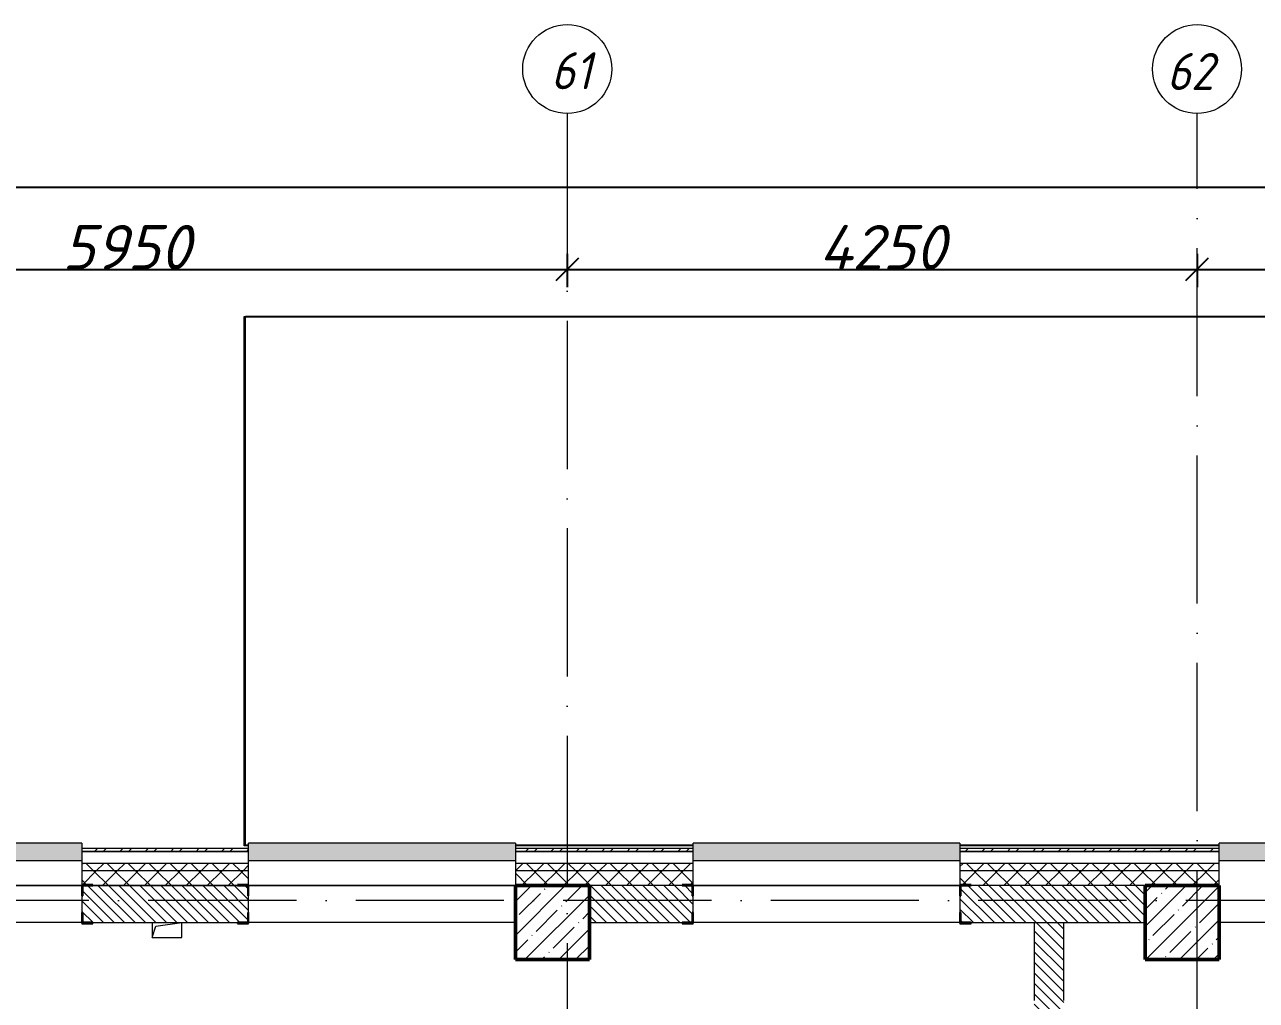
# Model space of a CAD drawing. Header units: millimetres. Extents: x -537608 to 253996, y -217170 to 186033.
# Drawn here: x -99209 to -90898, y 39530 to 46116 of the extents above; entities that cross this region are included whole.
import ezdxf

# ---------------------------------------------------------------- set-up
doc = ezdxf.new("R2010")
doc.units = ezdxf.units.MM
doc.linetypes.add('50_200_ШТРИХ_1Т_ш5_п1_п1_', pattern=[1400, 1000, -200, 0, -200])
for name, color, linetype, lineweight in [('A-____-____-DIMS', 7, 'Continuous', 9), ('A-GENM-____-MCUT', 7, 'Continuous', 25), ('A-GENM-____-OTLN', 7, 'Continuous', 9), ('A-GENM-____-OTLN-1', 7, 'Continuous', 25), ('A-GLAZ-____-OTLN', 7, 'Continuous', 9), ('A-ROOF-____-OTLN', 7, 'Continuous', 9), ('A-WALL-____-MCUT', 7, 'Continuous', 13), ('A-WALL-____-MCUT-1', 7, 'Continuous', 9), ('A-WALL-____-OTLN', 7, 'Continuous', 9), ('A-WALL-____-PATT-1', 7, 'Continuous', 9), ('A-WALL-FNSH-MCUT-1', 7, 'Continuous', 9), ('I-WALL-____-OTLN', 7, 'Continuous', 9), ('S-COLS-____-MCUT', 7, 'Continuous', 50), ('S-COLS-____-OTLN', 7, 'Continuous', 9), ('S-GRID-____-IDEN', 7, 'Continuous', 9), ('S-GRID-____-OTLN-1', 7, '50_200_ШТРИХ_1Т_ш5_п1_п1_', 9)]:
    doc.layers.add(name, color=color, linetype=linetype, lineweight=lineweight)
doc.layers.add('A-GLAZ-____-OTLN-1', color=7, linetype='Continuous', lineweight=9, true_color=0xc0c0c0)
doc.styles.add('ISOCPEUR_I', font='isocpeui.ttf', dxfattribs={"height": 300})
doc.styles.add('ISOCPEUR_I_9', font='isocpeui.ttf', dxfattribs={"width": 0.9, "height": 250})
doc.dimstyles.new('ISO-2_5_0_9К_БОЛЬШОЙ_ОСИ', dxfattribs={"dimscale": 304.8, "dimtxt": 248.995294, "dimasz": 0.492126, "dimexe": 0.393701, "dimexo": 0, "dimgap": 0, "dimtad": 1, "dimdec": 0, "dimzin": 0, "dimdsep": 46, "dimtxsty": 'ISOCPEUR_I', "dimblk1": 'OBLIQUE', "dimblk2": 'OBLIQUE', "dimsah": 1, "dimcen": 0.09, "dimdle": 0.393701, "dimazin": 0, "dimtfac": 1, "dimtdec": 4, "dimtix": 1, "dimtmove": 0, "dimatfit": 3, "dimfxl": 1, "dimtvp": 1, "dimtolj": 1, "dimtzin": 0, "dimarcsym": 2})
doc.dimstyles.new('ISO-2_5_0_9К_БОЛЬШОЙ_ОСИ_2', dxfattribs={"dimscale": 304.8, "dimtxt": 248.995294, "dimasz": 0.492126, "dimexe": 0.393701, "dimexo": 0, "dimgap": 0, "dimtad": 1, "dimdec": 0, "dimzin": 0, "dimdsep": 46, "dimtxsty": 'ISOCPEUR_I_9', "dimblk1": 'OBLIQUE', "dimblk2": 'OBLIQUE', "dimsah": 1, "dimcen": 0.09, "dimdle": 0.393701, "dimazin": 0, "dimtfac": 1, "dimtdec": 4, "dimtix": 1, "dimtmove": 2, "dimatfit": 3, "dimfxl": 1, "dimtvp": 1, "dimtolj": 1, "dimtzin": 0, "dimarcsym": 2})
pattern_1 = [(135, (-184647.673, -45376.493), (-35.35534, -35.35534), [])]
pattern_2 = [(45, (-184647.67, -45376.49), (-85.53659, 85.53659), []), (45, (-184590.65, -45376.49), (-85.53659, 85.53659), [])]
pattern_3 = [(45, (-184647.67, -45376.49), (-70.71068, 70.71068), []), (135, (-184647.67, -45376.49), (-70.71068, -70.71068), [])]

# ---------------------------------------------------------------- blocks, each defined once
blk = doc.blocks.new('BSC_Колонна _Прямоугольная - 500х500-V39-АР1_План отверстий 2 этажа в осях 1-64_Ю-ЯЯ')
at = {"layer": 'S-COLS-____-OTLN'}
h = blk.add_hatch(dxfattribs=at)
h.set_pattern_fill('FP_49', color=256, style=0, pattern_type=2)
h.set_pattern_definition([(45, (-89000, -85431.04), (-114.04925, 114.04925), []), (45, (-88885.95, -85431.04), (-114.04925, 114.04925), [201.613, -40.323, 3.353, -36.97])])
h.paths.add_polyline_path([(-250, -250), (250, -250), (250, 250), (-250, 250)], flags=0)
at = {"layer": 'S-COLS-____-MCUT'}
for p, q in [((250, 250), (-250, 250)), ((-250, 250), (-250, -250)), ((250, -250), (250, 250)), ((-250, -250), (250, -250))]:
    blk.add_line(p, q, dxfattribs=at)
blk = doc.blocks.new('BSC_Колонна _Прямоугольная - 500х500-V103-АР1_План отверстий 2 этажа в осях 1-64_Ю-ЯЯ')
at = {"layer": 'S-COLS-____-OTLN'}
h = blk.add_hatch(dxfattribs=at)
h.set_pattern_fill('FP_116', color=256, style=0, pattern_type=2)
h.set_pattern_definition([(135, (85431.04, -93250), (-114.04925, -114.04925), []), (135, (85431.04, -93135.95), (-114.04925, -114.04925), [201.613, -40.323, 3.353, -36.97])])
h.paths.add_polyline_path([(250, 250), (-250, 250), (-250, -250), (250, -250)], flags=0)
at = {"layer": 'S-COLS-____-MCUT'}
for p, q in [((250, 250), (-250, 250)), ((-250, 250), (-250, -250)), ((250, -250), (250, 250)), ((-250, -250), (250, -250))]:
    blk.add_line(p, q, dxfattribs=at)
blk = doc.blocks.new('Фахверк_СКБ_Уголок - 250_2700-27497298-АР1_План отверстий 2 этажа в осях 1-64_Ю-ЯЯ')
at = {"layer": 'A-GENM-____-MCUT'}
for p, q in [((200, 181), (125, 181)), ((125, 181), (125, 106)), ((131, 106), (131, 175)), ((131, 175), (200, 175)), ((200, 175), (200, 181)), ((125, 106), (131, 106)), ((131, -6), (125, -6)), ((125, -6), (125, -81)), ((125, -81), (200, -81)), ((131, -75), (131, -6)), ((200, -75), (131, -75)), ((200, -81), (200, -75))]:
    blk.add_line(p, q, dxfattribs=at)
blk = doc.blocks.new('AR_Отверстие прямоугольное _в плите_ - AR_Отверстие прямоугольное _в плите_-V171-АР1_План отверстий 2 этажа в осях 1-64_Ю-ЯЯ')
at = {"layer": 'A-GENM-____-OTLN'}
for p, q in [((-100, 50), (-100, -50)), ((-100, -50), (-75, 25)), ((-75, 25), (100, 50)), ((100, -50), (100, 50)), ((-100, -50), (100, -50))]:
    blk.add_line(p, q, dxfattribs=at)
blk = doc.blocks.new('Отлив_СКБ - Отлив витража_120_НВФ-31885689-АР1_План отверстий 2 этажа в осях 1-64_Ю-ЯЯ')
at = {"layer": 'A-GLAZ-____-OTLN-1'}
for points in [[(1800, 2), (1800, 120), (0, 120), (0, 2), (737.3, 2)], [(1800, 0), (1800, 2), (0, 2), (0, 0), (737.3, 0)]]:
    blk.add_hatch(color=256, dxfattribs=at).paths.add_polyline_path(points, flags=0)
at = {"layer": 'A-GLAZ-____-OTLN'}
for p, q in [((0, 83), (0, 120)), ((1800, 120), (0, 120)), ((1800, 120), (1800, 83)), ((0, 2), (1800, 2)), ((1800, 0), (0, 0))]:
    blk.add_line(p, q, dxfattribs=at)
blk = doc.blocks.new('Отлив_СКБ - Отлив витража_120_НВФ-31885289-АР1_План отверстий 2 этажа в осях 1-64_Ю-ЯЯ')
at = {"layer": 'A-GLAZ-____-OTLN-1'}
for points in [[(1000, 2), (1000, 120), (0, 120), (0, 2), (162.4, 2)], [(1000, 0), (1000, 2), (0, 2), (0, 0), (162.4, 0)]]:
    blk.add_hatch(color=256, dxfattribs=at).paths.add_polyline_path(points, flags=0)
at = {"layer": 'A-GLAZ-____-OTLN'}
for p, q in [((0, 83), (0, 120)), ((1000, 120), (0, 120)), ((1000, 120), (1000, 83)), ((0, 2), (1000, 2)), ((1000, 0), (0, 0))]:
    blk.add_line(p, q, dxfattribs=at)
blk = doc.blocks.new('Ось сетки - Круг_Ø6_00__ISO-2_5_0_9K_-25732049-АР1_План отверстий 2 этажа в осях 1-64_Ю-ЯЯ')
at = {"layer": 'S-GRID-____-IDEN'}
blk.add_circle((0, 0), 3, dxfattribs=at)
blk = doc.blocks.new('_Oblique')
at = {"color": 0, "linetype": 'ByBlock', "lineweight": -2}
blk.add_line((-0.5, -0.5), (0.5, 0.5), dxfattribs=at)
blk = doc.blocks.new('*D2194')
at = {"layer": 'A-____-____-DIMS', "color": 0, "lineweight": -2, "transparency": 16777216}
for p, q in [((-101497.7, 44570), (-101497.7, 44344)), ((-95547.7, 44570), (-95547.7, 44344)), ((-101617.7, 44464), (-95427.7, 44464))]:
    blk.add_line(p, q, dxfattribs=at)
at = {"layer": 'Defpoints', "color": 0, "transparency": 16777216}
for p in [(-101497.7, 44570), (-95547.7, 44570), (-95547.7, 44464)]:
    blk.add_point(p, dxfattribs=at)
at = {"layer": 'A-____-____-DIMS', "color": 0, "lineweight": -2, "transparency": 16777216, "xscale": 150, "yscale": 150, "zscale": 150, "rotation": 180}
blk.add_blockref('_Oblique', (-101497.7, 44464), dxfattribs=at)
at = {"layer": 'A-____-____-DIMS', "color": 0, "lineweight": -2, "transparency": 16777216, "xscale": 150, "yscale": 150, "zscale": 150}
blk.add_blockref('_Oblique', (-95547.7, 44464), dxfattribs=at)
at = {"layer": 'A-____-____-DIMS', "color": 0, "transparency": 16777216, "insert": (-98522.7, 44614), "char_height": 300, "width": 758.478, "attachment_point": 5, "style": 'ISOCPEUR_I'}
blk.add_mtext('\\A1;5950', dxfattribs=at)
blk = doc.blocks.new('*D2195')
at = {"layer": 'A-____-____-DIMS', "color": 0, "lineweight": -2, "transparency": 16777216}
for p, q in [((-95547.7, 44570), (-95547.7, 44344)), ((-91297.7, 44570), (-91297.7, 44344)), ((-95667.7, 44464), (-91177.7, 44464))]:
    blk.add_line(p, q, dxfattribs=at)
at = {"layer": 'Defpoints', "color": 0, "transparency": 16777216}
for p in [(-95547.7, 44570), (-91297.7, 44570), (-91297.7, 44464)]:
    blk.add_point(p, dxfattribs=at)
at = {"layer": 'A-____-____-DIMS', "color": 0, "lineweight": -2, "transparency": 16777216, "xscale": 150, "yscale": 150, "zscale": 150, "rotation": 180}
blk.add_blockref('_Oblique', (-95547.7, 44464), dxfattribs=at)
at = {"layer": 'A-____-____-DIMS', "color": 0, "lineweight": -2, "transparency": 16777216, "xscale": 150, "yscale": 150, "zscale": 150}
blk.add_blockref('_Oblique', (-91297.7, 44464), dxfattribs=at)
at = {"layer": 'A-____-____-DIMS', "color": 0, "transparency": 16777216, "insert": (-93422.7, 44614), "char_height": 300, "width": 781.462, "attachment_point": 5, "style": 'ISOCPEUR_I'}
blk.add_mtext('\\A1;4250', dxfattribs=at)
blk = doc.blocks.new('*D2196')
at = {"layer": 'A-____-____-DIMS', "color": 0, "lineweight": -2, "transparency": 16777216}
for p, q in [((-91297.7, 44570), (-91297.7, 44344)), ((-87147.7, 44570), (-87147.7, 44344)), ((-91417.7, 44464), (-87027.7, 44464))]:
    blk.add_line(p, q, dxfattribs=at)
at = {"layer": 'Defpoints', "color": 0, "transparency": 16777216}
for p in [(-91297.7, 44570), (-87147.7, 44570), (-87147.7, 44464)]:
    blk.add_point(p, dxfattribs=at)
at = {"layer": 'A-____-____-DIMS', "color": 0, "lineweight": -2, "transparency": 16777216, "xscale": 150, "yscale": 150, "zscale": 150, "rotation": 180}
blk.add_blockref('_Oblique', (-91297.7, 44464), dxfattribs=at)
at = {"layer": 'A-____-____-DIMS', "color": 0, "lineweight": -2, "transparency": 16777216, "xscale": 150, "yscale": 150, "zscale": 150}
blk.add_blockref('_Oblique', (-87147.7, 44464), dxfattribs=at)
at = {"layer": 'A-____-____-DIMS', "color": 0, "transparency": 16777216, "insert": (-89222.7, 44614), "char_height": 300, "width": 724.002, "attachment_point": 5, "style": 'ISOCPEUR_I'}
blk.add_mtext('\\A1;4150', dxfattribs=at)
blk = doc.blocks.new('*D2198')
at = {"layer": 'A-____-____-DIMS', "color": 0, "lineweight": -2, "transparency": 16777216}
for p, q in [((-186997.7, 45122.2), (-186997.7, 44896.2)), ((-83497.7, 45122.2), (-83497.7, 44896.2)), ((-187117.7, 45016.2), (-135764.3, 45016.2)), ((-83377.7, 45016.2), (-134885.3, 45016.2))]:
    blk.add_line(p, q, dxfattribs=at)
at = {"layer": 'Defpoints', "color": 0, "transparency": 16777216}
for p in [(-186997.7, 45122.2), (-83497.7, 45122.2), (-83497.7, 45016.2)]:
    blk.add_point(p, dxfattribs=at)
at = {"layer": 'A-____-____-DIMS', "color": 0, "lineweight": -2, "transparency": 16777216, "xscale": 150, "yscale": 150, "zscale": 150, "rotation": 180}
blk.add_blockref('_Oblique', (-186997.7, 45016.2), dxfattribs=at)
at = {"layer": 'A-____-____-DIMS', "color": 0, "lineweight": -2, "transparency": 16777216, "xscale": 150, "yscale": 150, "zscale": 150}
blk.add_blockref('_Oblique', (-83497.7, 45016.2), dxfattribs=at)
at = {"layer": 'A-____-____-DIMS', "color": 0, "transparency": 16777216, "insert": (-135865, 45342.8), "char_height": 250, "width": 1080.257, "attachment_point": 1, "line_spacing_factor": 1.149209, "style": 'ISOCPEUR_I_9'}
blk.add_mtext('\\A1;103500', dxfattribs=at)

msp = doc.modelspace()

# ---------------------------------------------------------------- hatches: boundary and pattern name
at = {"layer": 'A-WALL-____-PATT-1'}
h = msp.add_hatch(dxfattribs=at)
h.set_pattern_fill('FP_3', color=256, style=0, pattern_type=2)
h.set_pattern_definition(pattern_2)
h.paths.add_polyline_path([(-98055.3209, 40534.5485), (-97697.6725, 40534.5485), (-97697.6725, 40554.5485), (-98822.6725, 40554.5485), (-98822.6725, 40534.5485)], flags=0)
h.paths.add_polyline_path([(-95637.6725, 40534.5485), (-95637.6725, 40554.5485), (-95897.6725, 40554.5485), (-95897.6725, 40534.5485)], flags=0)
h.paths.add_polyline_path([(-100622.6725, 40534.5485), (-100622.6725, 40554.5485), (-101747.6725, 40554.5485), (-101747.6725, 40534.5485), (-100706.5719, 40534.5485)], flags=0)
h.paths.add_polyline_path([(-106397.6725, 40534.5485), (-106397.6725, 40554.5485), (-107597.6725, 40554.5485), (-107597.6725, 40534.5485), (-106892.8243, 40534.5485)], flags=0)
h.paths.add_polyline_path([(-109912.6725, 40534.5485), (-109397.6725, 40534.5485), (-109397.6725, 40554.5485), (-109912.6725, 40554.5485)], flags=0)
h = msp.add_hatch(dxfattribs=at)
h.set_pattern_fill('FP_3', color=256, style=0, pattern_type=2)
h.set_pattern_definition(pattern_2)
h.paths.add_polyline_path([(-83167.6725, 40534.5485), (-83147.6725, 40534.5485), (-83147.6725, 40554.5485), (-90147.6725, 40554.5485), (-90147.6725, 40534.5485), (-85682.8162, 40534.5485)], flags=0)
h.paths.add_polyline_path([(-91147.6725, 40534.5485), (-91147.6725, 40554.5485), (-92897.6725, 40554.5485), (-92897.6725, 40534.5485), (-92752.8189, 40534.5485)], flags=0)
h.paths.add_polyline_path([(-95404.0699, 40534.5485), (-94697.6725, 40534.5485), (-94697.6725, 40554.5485), (-95637.6725, 40554.5485), (-95637.6725, 40534.5485)], flags=0)
h = msp.add_hatch(dxfattribs=at)
h.set_pattern_fill('FP_1', color=256, style=0, pattern_type=2)
h.set_pattern_definition(pattern_3)
h.paths.add_polyline_path([(-83297.6725, 40404.5485), (-83247.6725, 40404.5485), (-83247.6725, 40454.5485), (-90147.6725, 40454.5485), (-90147.6725, 40404.5485), (-85682.8162, 40404.5485)], flags=0)
h.paths.add_polyline_path([(-95404.0699, 40404.5485), (-94697.6725, 40404.5485), (-94697.6725, 40454.5485), (-95897.6725, 40454.5485), (-95897.6725, 40404.5485)], flags=0)
h.paths.add_polyline_path([(-92897.6725, 40404.5485), (-91147.6725, 40404.5485), (-91147.6725, 40454.5485), (-92897.6725, 40454.5485)], flags=0)
h.paths.add_polyline_path([(-97697.6725, 40404.5485), (-97697.6725, 40454.5485), (-98822.6725, 40454.5485), (-98822.6725, 40404.5485), (-98055.3209, 40404.5485)], flags=0)
h.paths.add_polyline_path([(-100622.6725, 40404.5485), (-100622.6725, 40454.5485), (-101747.6725, 40454.5485), (-101747.6725, 40404.5485), (-100706.5719, 40404.5485)], flags=0)
h.paths.add_polyline_path([(-107597.6725, 40404.5485), (-106397.6725, 40404.5485), (-106397.6725, 40454.5485), (-107597.6725, 40454.5485)], flags=0)
h.paths.add_polyline_path([(-109397.6725, 40404.5485), (-109397.6725, 40454.5485), (-112947.6725, 40454.5485), (-112947.6725, 40404.5485), (-110427.8256, 40404.5485)], flags=0)
h.paths.add_polyline_path([(-114747.6725, 40404.5485), (-114747.6725, 40454.5485), (-115947.6725, 40454.5485), (-115947.6725, 40404.5485)], flags=0)
h.paths.add_polyline_path([(-117747.6725, 40404.5485), (-117747.6725, 40454.5485), (-118947.6725, 40454.5485), (-118947.6725, 40404.5485)], flags=0)
h.paths.add_polyline_path([(-120747.6725, 40404.5485), (-120747.6725, 40454.5485), (-121997.6725, 40454.5485), (-121997.6725, 40404.5485), (-121032.8296, 40404.5485)], flags=0)
h.paths.add_polyline_path([(-124567.8309, 40404.5485), (-123797.6725, 40404.5485), (-123797.6725, 40454.5485), (-124997.6725, 40454.5485), (-124997.6725, 40404.5485)], flags=0)
h.paths.add_polyline_path([(-126797.6725, 40404.5485), (-126797.6725, 40454.5485), (-127997.6725, 40454.5485), (-127997.6725, 40404.5485), (-127219.0819, 40404.5485)], flags=0)
h.paths.add_polyline_path([(-129797.6725, 40404.5485), (-129797.6725, 40454.5485), (-130997.6725, 40454.5485), (-130997.6725, 40404.5485)], flags=0)
h.paths.add_polyline_path([(-133405.3343, 40404.5485), (-132797.6725, 40404.5485), (-132797.6725, 40454.5485), (-134447.6725, 40454.5485), (-134447.6725, 40404.5485), (-134289.0846, 40404.5485)], flags=0)
h = msp.add_hatch(dxfattribs=at)
h.set_pattern_fill('FP_1', color=256, style=0, pattern_type=2)
h.set_pattern_definition(pattern_3)
h.paths.add_polyline_path([(-83397.6725, 40304.5485), (-83297.6725, 40304.5485), (-83297.6725, 40404.5485), (-90147.6725, 40404.5485), (-90147.6725, 40304.5485), (-85682.8162, 40304.5485)], flags=0)
h.paths.add_polyline_path([(-91647.6725, 40304.5485), (-91147.6725, 40304.5485), (-91147.6725, 40404.5485), (-92897.6725, 40404.5485), (-92897.6725, 40310.5485), (-92822.6725, 40310.5485), (-92822.6725, 40304.5485), (-92752.8189, 40304.5485)], flags=0)
h.paths.add_polyline_path([(-95404.0699, 40304.5485), (-94772.6725, 40304.5485), (-94772.6725, 40310.5485), (-94697.6725, 40310.5485), (-94697.6725, 40404.5485), (-95897.6725, 40404.5485), (-95897.6725, 40304.5485)], flags=0)
h.paths.add_polyline_path([(-98055.3209, 40304.5485), (-97772.6725, 40304.5485), (-97772.6725, 40310.5485), (-97697.6725, 40310.5485), (-97697.6725, 40404.5485), (-98822.6725, 40404.5485), (-98822.6725, 40310.5485), (-98747.6725, 40310.5485), (-98747.6725, 40304.5485)], flags=0)
h.paths.add_polyline_path([(-100706.5719, 40304.5485), (-100697.6725, 40304.5485), (-100697.6725, 40310.5485), (-100622.6725, 40310.5485), (-100622.6725, 40404.5485), (-101747.6725, 40404.5485), (-101747.6725, 40304.5485), (-101247.6725, 40304.5485)], flags=0)
h.paths.add_polyline_path([(-107147.6725, 40304.5485), (-106472.6725, 40304.5485), (-106472.6725, 40310.5485), (-106397.6725, 40310.5485), (-106397.6725, 40404.5485), (-107597.6725, 40404.5485), (-107597.6725, 40310.5485), (-107522.6725, 40310.5485), (-107522.6725, 40304.5485)], flags=0)
h.paths.add_polyline_path([(-109397.6725, 40304.5485), (-109397.6725, 40404.5485), (-112947.6725, 40404.5485), (-112947.6725, 40310.5485), (-112872.6725, 40310.5485), (-112872.6725, 40304.5485), (-109897.6725, 40304.5485)], flags=0)
h.paths.add_polyline_path([(-115947.6725, 40304.5485), (-114822.6725, 40304.5485), (-114822.6725, 40310.5485), (-114747.6725, 40310.5485), (-114747.6725, 40404.5485), (-115947.6725, 40404.5485)], flags=0)
h.paths.add_polyline_path([(-118872.6725, 40304.5485), (-117822.6725, 40304.5485), (-117822.6725, 40310.5485), (-117747.6725, 40310.5485), (-117747.6725, 40404.5485), (-118947.6725, 40404.5485), (-118947.6725, 40310.5485), (-118872.6725, 40310.5485)], flags=0)
h.paths.add_polyline_path([(-120822.6725, 40304.5485), (-120822.6725, 40310.5485), (-120747.6725, 40310.5485), (-120747.6725, 40404.5485), (-121997.6725, 40404.5485), (-121997.6725, 40310.5485), (-121922.6725, 40310.5485), (-121922.6725, 40304.5485), (-121032.8296, 40304.5485)], flags=0)
h.paths.add_polyline_path([(-123872.6725, 40304.5485), (-123872.6725, 40310.5485), (-123797.6725, 40310.5485), (-123797.6725, 40404.5485), (-124997.6725, 40404.5485), (-124997.6725, 40310.5485), (-124922.6725, 40310.5485), (-124922.6725, 40304.5485), (-124567.8309, 40304.5485)], flags=0)
h.paths.add_polyline_path([(-126872.6725, 40304.5485), (-126872.6725, 40310.5485), (-126797.6725, 40310.5485), (-126797.6725, 40404.5485), (-127997.6725, 40404.5485), (-127997.6725, 40310.5485), (-127922.6725, 40310.5485), (-127922.6725, 40304.5485), (-127219.0819, 40304.5485)], flags=0)
h.paths.add_polyline_path([(-130922.6725, 40304.5485), (-129872.6725, 40304.5485), (-129872.6725, 40310.5485), (-129797.6725, 40310.5485), (-129797.6725, 40404.5485), (-130997.6725, 40404.5485), (-130997.6725, 40310.5485), (-130922.6725, 40310.5485)], flags=0)
h.paths.add_polyline_path([(-132872.6725, 40304.5485), (-132872.6725, 40310.5485), (-132797.6725, 40310.5485), (-132797.6725, 40404.5485), (-134447.6725, 40404.5485), (-134447.6725, 40304.5485), (-133405.3343, 40304.5485)], flags=0)
h = msp.add_hatch(dxfattribs=at)
h.set_pattern_fill('FP_6', color=256, style=0, pattern_type=2)
h.set_pattern_definition(pattern_1)
h.paths.add_polyline_path([(-97772.6725, 40054.5485), (-97703.6725, 40054.5485), (-97703.6725, 40123.5485), (-97697.6725, 40123.5485), (-97697.6725, 40235.5485), (-97703.6725, 40235.5485), (-97703.6725, 40304.5485), (-98816.6725, 40304.5485), (-98816.6725, 40235.5485), (-98822.6725, 40235.5485), (-98822.6725, 40123.5485), (-98816.6725, 40123.5485), (-98816.6725, 40054.5485), (-98055.3209, 40054.5485)], flags=0)
h.paths.add_polyline_path([(-100697.6725, 40054.5485), (-100628.6725, 40054.5485), (-100628.6725, 40123.5485), (-100622.6725, 40123.5485), (-100622.6725, 40235.5485), (-100628.6725, 40235.5485), (-100628.6725, 40304.5485), (-101247.6725, 40304.5485), (-101247.6725, 40054.5485), (-100706.5719, 40054.5485)], flags=0)
h = msp.add_hatch(dxfattribs=at)
h.set_pattern_fill('FP_6', color=256, style=0, pattern_type=2)
h.set_pattern_definition(pattern_1)
h.paths.add_polyline_path([(-92891.6725, 40054.5485), (-91647.6725, 40054.5485), (-91647.6725, 40304.5485), (-92891.6725, 40304.5485), (-92891.6725, 40235.5485), (-92897.6725, 40235.5485), (-92897.6725, 40123.5485), (-92891.6725, 40123.5485), (-92891.6725, 40055.7485)], flags=0)
h.paths.add_polyline_path([(-94703.6725, 40054.5485), (-94703.6725, 40123.5485), (-94697.6725, 40123.5485), (-94697.6725, 40235.5485), (-94703.6725, 40235.5485), (-94703.6725, 40304.5485), (-95397.6725, 40304.5485), (-95397.6725, 40054.5485), (-94772.6725, 40054.5485)], flags=0)
h = msp.add_hatch(dxfattribs=at)
h.set_pattern_fill('FP_6', color=256, style=0, pattern_type=2)
h.set_pattern_definition(pattern_1)
h.paths.add_polyline_path([(-92197.6725, 36454.5485), (-92197.6725, 37848.5485), (-92266.6725, 37848.5485), (-92266.6725, 37854.5485), (-92328.6725, 37854.5485), (-92328.6725, 37848.5485), (-92397.6725, 37848.5485), (-92397.6725, 36854.5485), (-92297.6725, 36854.5485), (-92297.6725, 36454.5485)], flags=0)
h.paths.add_polyline_path([(-92266.6725, 39454.5485), (-92266.6725, 39460.5485), (-92197.6725, 39460.5485), (-92197.6725, 40054.5485), (-92397.6725, 40054.5485), (-92397.6725, 39460.5485), (-92328.6725, 39460.5485), (-92328.6725, 39454.5485)], flags=0)

# ---------------------------------------------------------------- linework, layer by layer
at = {"layer": 'A-ROOF-____-OTLN'}
msp.add_line((-97721.4023, 44142.2357), (-97717.4023, 44142.2357), dxfattribs=at)
at = {"layer": 'A-WALL-____-MCUT'}
for p, q in [((-98822.6725, 40534.5485), (-98822.6725, 40310.5485)), ((-97697.6725, 40534.5485), (-98822.6725, 40534.5485)), ((-98822.6725, 40534.5485), (-97697.6725, 40534.5485)), ((-97697.6725, 40310.5485), (-97697.6725, 40534.5485)), ((-94697.6725, 40534.5485), (-95897.6725, 40534.5485)), ((-95897.6725, 40534.5485), (-95897.6725, 40304.5485)), ((-95897.6725, 40534.5485), (-95637.6725, 40534.5485)), ((-94697.6725, 40310.5485), (-94697.6725, 40534.5485)), ((-91147.6725, 40534.5485), (-92897.6725, 40534.5485)), ((-92897.6725, 40534.5485), (-92897.6725, 40310.5485)), ((-91147.6725, 40304.5485), (-91147.6725, 40534.5485)), ((-98822.6725, 40235.5485), (-98822.6725, 40123.5485)), ((-97697.6725, 40123.5485), (-97697.6725, 40235.5485)), ((-94697.6725, 40123.5485), (-94697.6725, 40235.5485)), ((-92897.6725, 40235.5485), (-92897.6725, 40123.5485)), ((-98747.6725, 40054.5485), (-97772.6725, 40054.5485)), ((-95397.6725, 40054.5485), (-94772.6725, 40054.5485)), ((-92822.6725, 40054.5485), (-91647.6725, 40054.5485)), ((-92397.6725, 40054.5485), (-92397.6725, 39529.5485)), ((-92197.6725, 39529.5485), (-92197.6725, 40054.5485))]:
    msp.add_line(p, q, dxfattribs=at)
at = {"layer": 'A-WALL-____-MCUT-1'}
for p, q in [((-97697.6725, 40454.5485), (-98822.6725, 40454.5485)), ((-97697.6725, 40404.5485), (-98822.6725, 40404.5485)), ((-94697.6725, 40454.5485), (-95897.6725, 40454.5485)), ((-94697.6725, 40404.5485), (-95897.6725, 40404.5485)), ((-91147.6725, 40454.5485), (-92897.6725, 40454.5485)), ((-91147.6725, 40404.5485), (-92897.6725, 40404.5485)), ((-98747.6725, 40304.5485), (-97772.6725, 40304.5485)), ((-97772.6725, 40304.5485), (-98747.6725, 40304.5485)), ((-94772.6725, 40304.5485), (-95397.6725, 40304.5485)), ((-91647.6725, 40304.5485), (-92822.6725, 40304.5485))]:
    msp.add_line(p, q, dxfattribs=at)
at = {"layer": 'A-WALL-____-OTLN'}
for p, q in [((-98822.6725, 40304.5485), (-100622.6725, 40304.5485)), ((-100622.6725, 40304.5485), (-98822.6725, 40304.5485)), ((-95897.6725, 40304.5485), (-97697.6725, 40304.5485)), ((-97697.6725, 40304.5485), (-95897.6725, 40304.5485)), ((-92897.6725, 40304.5485), (-94697.6725, 40304.5485)), ((-94697.6725, 40304.5485), (-92897.6725, 40304.5485)), ((-98822.6725, 40054.5485), (-100622.6725, 40054.5485)), ((-95897.6725, 40054.5485), (-97697.6725, 40054.5485)), ((-92897.6725, 40054.5485), (-94697.6725, 40054.5485)), ((-90147.6725, 40054.5485), (-91147.6725, 40054.5485))]:
    msp.add_line(p, q, dxfattribs=at)
at = {"layer": 'A-WALL-FNSH-MCUT-1'}
for p, q in [((-97697.6725, 40554.5485), (-98822.6725, 40554.5485)), ((-98822.6725, 40554.5485), (-98822.6725, 40534.5485)), ((-97697.6725, 40534.5485), (-97697.6725, 40554.5485)), ((-94697.6725, 40554.5485), (-95897.6725, 40554.5485)), ((-95897.6725, 40554.5485), (-95897.6725, 40534.5485)), ((-95637.6725, 40534.5485), (-94697.6725, 40534.5485)), ((-94697.6725, 40534.5485), (-94697.6725, 40554.5485)), ((-91147.6725, 40554.5485), (-92897.6725, 40554.5485)), ((-92897.6725, 40554.5485), (-92897.6725, 40534.5485)), ((-92897.6725, 40534.5485), (-91147.6725, 40534.5485)), ((-91147.6725, 40534.5485), (-91147.6725, 40554.5485))]:
    msp.add_line(p, q, dxfattribs=at)
at = {"layer": 'I-WALL-____-OTLN'}
for p, q in [((-97727.4023, 40573.5485), (-97727.4023, 44145.2357)), ((-97727.4023, 44145.2357), (-97721.4023, 44145.2357)), ((-97721.4023, 44145.2357), (-97721.4023, 40579.5485)), ((-97717.4023, 44148.2357), (-85266.3426, 44148.2357)), ((-97717.4023, 44148.2357), (-97717.4023, 44142.2357)), ((-85272.3426, 44142.2357), (-97717.4023, 44142.2357)), ((-97727.4023, 40579.5485), (-97697.6725, 40579.5485)), ((-97697.6725, 40573.5485), (-97727.4023, 40573.5485)), ((-95897.6725, 40579.5485), (-94697.6725, 40579.5485)), ((-94697.6725, 40573.5485), (-95897.6725, 40573.5485)), ((-92897.6725, 40579.5485), (-91147.6725, 40579.5485)), ((-91147.6725, 40573.5485), (-92897.6725, 40573.5485))]:
    msp.add_line(p, q, dxfattribs=at)
at = {"layer": 'S-GRID-____-OTLN-1'}
for p, q in [((-95547.6725, 45516.3579), (-95547.6725, -5395.4515)), ((-91297.6725, -5395.4515), (-91297.6725, 45516.3579)), ((-80573.2659, 40204.5485), (-189316.4427, 40204.5485))]:
    msp.add_line(p, q, dxfattribs=at)

# ---------------------------------------------------------------- block references
at = {"layer": 'A-GENM-____-OTLN'}
msp.add_blockref('AR_Отверстие прямоугольное _в плите_ - AR_Отверстие прямоугольное _в плите_-V171-АР1_План отверстий 2 этажа в осях 1-64_Ю-ЯЯ', (-98247.6725, 40004.5485), dxfattribs=at)
at = {"layer": 'A-GENM-____-OTLN-1'}
for p in [(-98947.6725, 40129.5485), (-93022.6725, 40129.5485)]:
    msp.add_blockref('Фахверк_СКБ_Уголок - 250_2700-27497298-АР1_План отверстий 2 этажа в осях 1-64_Ю-ЯЯ', p, dxfattribs=at)
at = {"layer": 'A-GENM-____-OTLN-1', "rotation": 180}
for p in [(-97572.6725, 40229.5485), (-94572.6725, 40229.5485)]:
    msp.add_blockref('Фахверк_СКБ_Уголок - 250_2700-27497298-АР1_План отверстий 2 этажа в осях 1-64_Ю-ЯЯ', p, dxfattribs=at)
at = {"layer": 'A-GLAZ-____-OTLN'}
for name, p in [('Отлив_СКБ - Отлив витража_120_НВФ-31885689-АР1_План отверстий 2 этажа в осях 1-64_Ю-ЯЯ', (-100622.6725, 40471.5485)), ('Отлив_СКБ - Отлив витража_120_НВФ-31885689-АР1_План отверстий 2 этажа в осях 1-64_Ю-ЯЯ', (-97697.6725, 40471.5485)), ('Отлив_СКБ - Отлив витража_120_НВФ-31885689-АР1_План отверстий 2 этажа в осях 1-64_Ю-ЯЯ', (-94697.6725, 40471.5485)), ('Отлив_СКБ - Отлив витража_120_НВФ-31885289-АР1_План отверстий 2 этажа в осях 1-64_Ю-ЯЯ', (-91147.6725, 40471.5485))]:
    msp.add_blockref(name, p, dxfattribs=at)
at = {"layer": 'S-COLS-____-OTLN'}
msp.add_blockref('BSC_Колонна _Прямоугольная - 500х500-V39-АР1_План отверстий 2 этажа в осях 1-64_Ю-ЯЯ', (-95647.6725, 40054.5485), dxfattribs=at)
at = {"layer": 'S-COLS-____-OTLN', "rotation": 269.9999999999997}
msp.add_blockref('BSC_Колонна _Прямоугольная - 500х500-V103-АР1_План отверстий 2 этажа в осях 1-64_Ю-ЯЯ', (-91397.6725, 40054.5485), dxfattribs=at)
at = {"layer": 'S-GRID-____-IDEN', "xscale": 99.99999999999993, "yscale": 99.99999999999993, "zscale": 99.99999999999993, "rotation": 180}
msp.add_blockref('Ось сетки - Круг_Ø6_00__ISO-2_5_0_9K_-25732049-АР1_План отверстий 2 этажа в осях 1-64_Ю-ЯЯ', (-95547.6725, 45816.3579), dxfattribs=at)
at = {"layer": 'S-GRID-____-IDEN', "xscale": 99.99999999999993, "yscale": 99.99999999999993, "zscale": 99.99999999999993}
msp.add_blockref('Ось сетки - Круг_Ø6_00__ISO-2_5_0_9K_-25732049-АР1_План отверстий 2 этажа в осях 1-64_Ю-ЯЯ', (-91297.6725, 45816.3579), dxfattribs=at)

# ---------------------------------------------------------------- texts
at = {"layer": 'S-GRID-____-IDEN', "char_height": 250, "attachment_point": 1, "style": 'ISOCPEUR_I_9'}
for s, insert, width in [('61', (-95658.1942, 45930.2916), 346.329), ('62', (-91502.6008, 45925.1326), 404.0505)]:
    msp.add_mtext(s, dxfattribs=dict(at, insert=insert, width=width))

# ---------------------------------------------------------------- dimensions: what is measured, and where the dimension line sits
at = {"layer": 'A-____-____-DIMS'}
dim = msp.add_linear_dim(base=(-83497.6725, 45016.1751), p1=(-186997.6725, 45122.2411), p2=(-83497.6725, 45122.2411), dimstyle='ISO-2_5_0_9К_БОЛЬШОЙ_ОСИ_2', override={"dimpost": '<>', "dimfxl": 103500}, dxfattribs=at)
dim.commit()
dim.dimension.update_dxf_attribs({"geometry": '*D2198', "text_midpoint": (-135324.8223, 45176.1224), "dimtype": 160})
for base, p1, p2, override, picture, middle in [((-95547.6725, 44463.9558), (-101497.6725, 44570.0218), (-95547.6725, 44570.0218), {"dimpost": '<>', "dimfxl": 5950}, '*D2194', (-98522.6725, 44613.9558)), ((-91297.6725, 44463.9558), (-95547.6725, 44570.0218), (-91297.6725, 44570.0218), {"dimpost": '<>', "dimfxl": 4250}, '*D2195', (-93422.6725, 44613.9558)), ((-87147.6725, 44463.9558), (-91297.6725, 44570.0218), (-87147.6725, 44570.0218), {"dimpost": '<>', "dimfxl": 4150}, '*D2196', (-89222.6725, 44613.9558))]:
    dim = msp.add_linear_dim(base=base, p1=p1, p2=p2, dimstyle='ISO-2_5_0_9К_БОЛЬШОЙ_ОСИ', override=override, dxfattribs=at)
    dim.commit()
    dim.dimension.update_dxf_attribs({"geometry": picture, "text_midpoint": middle})

doc.saveas('drawing.dxf')
